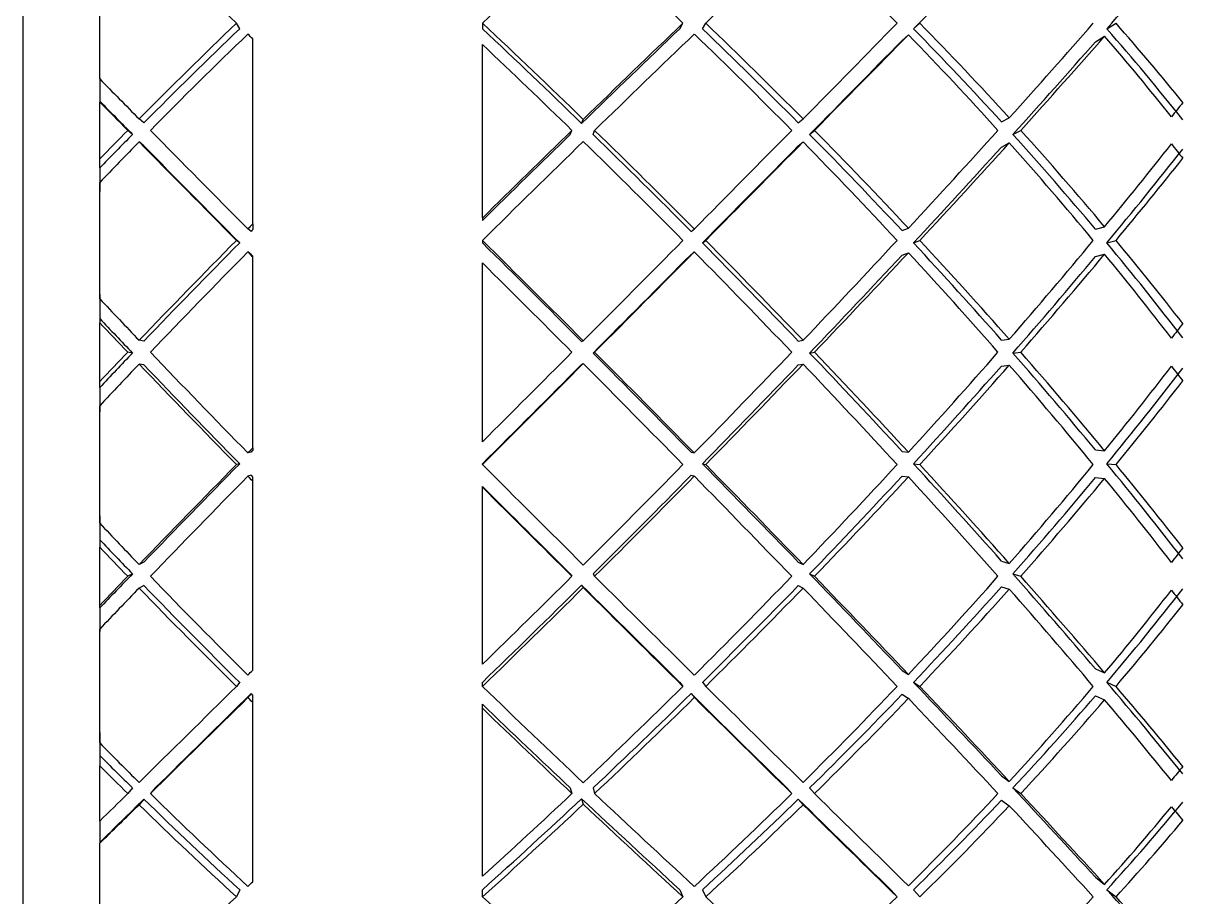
# Model space of a CAD drawing. Header units: millimetres. Extents: x 0 to 279, y 0 to 216.
# Drawn here: x 88.59 to 92.255, y 87.295 to 90.056 of the extents above; entities that cross this region are included whole.
import ezdxf

# ---------------------------------------------------------------- set-up
doc = ezdxf.new("R2010")
doc.units = ezdxf.units.MM

msp = doc.modelspace()

# ---------------------------------------------------------------- linework, layer by layer
at = {"color": 7, "linetype": 'Continuous', "lineweight": 25}
for p, q in [((88.5904, 88.8383), (88.5904, 91.9806)), ((88.8323, 89.8796), (88.8323, 90.2283)), ((89.2746, 90.038), (89.2644, 90.0557)), ((90.0418, 90.0557), (90.0418, 90.038)), ((90.6653, 90.038), (90.6756, 90.0557)), ((90.7372, 90.038), (90.7474, 90.0557)), ((91.4041, 90.038), (91.4241, 90.0557)), ((92.0152, 90.038), (92.0442, 90.0557)), ((91.3681, 90.0013), (91.3881, 90.0189)), ((91.9791, 89.9969), (92.0082, 90.0145)), ((89.3161, 89.4211), (89.3161, 90.0061)), ((90.0418, 89.44), (90.0418, 89.9881)), ((88.8323, 89.8824), (88.8323, 89.8093)), ((88.8323, 89.8093), (88.8323, 89.8066)), ((88.8323, 89.6266), (88.8323, 89.8066)), ((88.9718, 89.7406), (88.9566, 89.7533)), ((91.04, 89.7406), (91.0552, 89.7533)), ((91.6822, 89.7439), (91.7069, 89.7566)), ((88.9359, 89.7042), (88.9207, 89.7169)), ((90.3195, 89.7042), (90.3246, 89.7169)), ((90.3554, 89.7391), (90.3605, 89.7518)), ((90.3913, 89.7042), (90.3964, 89.7169)), ((91.0759, 89.7042), (91.0912, 89.7169)), ((91.7183, 89.7042), (91.7429, 89.7169)), ((88.9718, 89.6677), (88.9566, 89.6804)), ((91.04, 89.6677), (91.0552, 89.6804)), ((91.6822, 89.6643), (91.7069, 89.6771)), ((88.8323, 89.5981), (88.8323, 89.6266)), ((88.8323, 89.5981), (88.8323, 89.5234)), ((88.8323, 89.1846), (88.8323, 89.5521)), ((90.0418, 89.44), (90.0418, 89.4323)), ((89.3106, 89.3976), (89.3003, 89.4053)), ((89.3161, 89.4211), (89.3161, 89.4032)), ((90.7012, 89.3976), (90.7115, 89.4053)), ((91.3681, 89.4), (91.3881, 89.4077)), ((91.9791, 89.4046), (92.0082, 89.4123)), ((89.2746, 89.3614), (89.2644, 89.3691)), ((90.0418, 89.3691), (90.0418, 89.3614)), ((90.7372, 89.3614), (90.7474, 89.3691)), ((91.4041, 89.3614), (91.4241, 89.3691)), ((92.0152, 89.3614), (92.0442, 89.3691)), ((89.3106, 89.3251), (89.3003, 89.3328)), ((89.3161, 89.3169), (89.3161, 89.3195)), ((89.3161, 88.7134), (89.3161, 89.3169)), ((90.7012, 89.3251), (90.7115, 89.3328)), ((91.3681, 89.3227), (91.3881, 89.3304)), ((91.9791, 89.3181), (92.0082, 89.3258)), ((90.0418, 88.7326), (90.0418, 89.298)), ((88.8323, 89.1982), (88.8323, 89.1221)), ((88.8323, 89.1221), (88.8323, 89.1086)), ((88.8323, 88.9229), (88.8323, 89.1086)), ((91.6822, 89.0543), (91.7069, 89.0569)), ((88.9718, 89.0509), (88.9566, 89.0534)), ((90.3554, 89.0493), (90.3605, 89.0519)), ((91.04, 89.0509), (91.0552, 89.0534)), ((88.9359, 89.0133), (88.9207, 89.0158)), ((90.3913, 89.0133), (90.3964, 89.0158)), ((91.0759, 89.0133), (91.0912, 89.0158)), ((91.7183, 89.0133), (91.7429, 89.0158)), ((88.9718, 88.9757), (88.9566, 88.9782)), ((90.3554, 88.9772), (90.3605, 88.9798)), ((91.04, 88.9757), (91.0552, 88.9782)), ((91.6822, 88.9722), (91.7069, 88.9748)), ((88.8323, 88.9042), (88.8323, 88.9229)), ((88.8323, 88.9042), (88.8323, 88.8279)), ((88.5904, 85.696), (88.5904, 88.8383)), ((88.8323, 88.4754), (88.8323, 88.8467)), ((89.3106, 88.7), (89.3003, 88.6974)), ((89.3161, 88.7134), (89.3161, 88.7056)), ((90.7012, 88.7), (90.7115, 88.6974)), ((91.3681, 88.7024), (91.3881, 88.6998)), ((91.9791, 88.7071), (92.0082, 88.7045)), ((89.2746, 88.6633), (89.2644, 88.6608)), ((90.0418, 88.6608), (90.0418, 88.6633)), ((90.7372, 88.6633), (90.7474, 88.6608)), ((91.4041, 88.6633), (91.4241, 88.6608)), ((92.0152, 88.6633), (92.0442, 88.6608)), ((89.3106, 88.6267), (89.3003, 88.6242)), ((89.3161, 88.6081), (89.3161, 88.6211)), ((90.7012, 88.6267), (90.7115, 88.6242)), ((91.3681, 88.6243), (91.3881, 88.6217)), ((91.9791, 88.6196), (92.0082, 88.6171)), ((89.3161, 88.0109), (89.3161, 88.6081)), ((90.0418, 88.5891), (90.0418, 88.5916)), ((90.0418, 88.0295), (90.0418, 88.5891)), ((88.8323, 88.4992), (88.8323, 88.4233)), ((88.8323, 88.4233), (88.8323, 88.3996)), ((88.8323, 88.2158), (88.8323, 88.3996)), ((88.9718, 88.3525), (88.9566, 88.3448)), ((91.04, 88.3525), (91.0552, 88.3448)), ((91.6822, 88.3559), (91.7069, 88.3482)), ((88.9359, 88.3152), (88.9207, 88.3075)), ((90.3195, 88.3152), (90.3246, 88.3075)), ((90.3913, 88.3152), (90.3964, 88.3075)), ((91.0759, 88.3152), (91.0912, 88.3075)), ((91.7183, 88.3152), (91.7429, 88.3075)), ((88.9718, 88.278), (88.9566, 88.2703)), ((90.3554, 88.2796), (90.3605, 88.2719)), ((91.04, 88.278), (91.0552, 88.2703)), ((91.6822, 88.2746), (91.7069, 88.2669)), ((88.8323, 88.2077), (88.8323, 88.2158)), ((88.8323, 88.2077), (88.8323, 88.1327)), ((88.8323, 87.781), (88.8323, 88.1409)), ((91.3681, 88.0103), (91.3881, 87.9976)), ((91.9791, 88.0149), (92.0082, 88.0022)), ((89.2746, 87.9725), (89.2644, 87.9597)), ((90.0418, 87.9597), (90.0418, 87.9725)), ((90.6653, 87.9725), (90.6756, 87.9597)), ((90.7372, 87.9725), (90.7474, 87.9597)), ((91.4041, 87.9725), (91.4241, 87.9597)), ((92.0152, 87.9725), (92.0442, 87.9597)), ((89.3106, 87.937), (89.3003, 87.9243)), ((89.3161, 87.9088), (89.3161, 87.9316)), ((90.7012, 87.937), (90.7115, 87.9243)), ((91.3681, 87.9347), (91.3881, 87.9219)), ((91.9791, 87.9302), (92.0082, 87.9174)), ((89.3161, 87.3421), (89.3161, 87.9088)), ((90.0418, 87.8904), (90.0418, 87.9031)), ((90.0418, 87.3595), (90.0418, 87.8904)), ((88.8323, 87.8142), (88.8323, 87.7415)), ((88.8323, 87.7415), (88.8323, 87.7086)), ((88.8323, 87.5342), (88.8323, 87.7086)), ((91.6822, 87.6772), (91.7069, 87.6595)), ((88.9359, 87.6386), (88.9207, 87.6209)), ((89.0077, 87.6386), (88.9925, 87.6209)), ((90.3195, 87.6386), (90.3246, 87.6209)), ((90.3913, 87.6386), (90.3964, 87.6209)), ((91.0041, 87.6386), (91.0193, 87.6209)), ((91.0759, 87.6386), (91.0912, 87.6209)), ((91.7183, 87.6386), (91.7429, 87.6209)), ((88.9718, 87.6033), (88.9566, 87.5857)), ((90.3554, 87.6048), (90.3605, 87.5871)), ((91.04, 87.6033), (91.0552, 87.5857)), ((91.6822, 87.6001), (91.7069, 87.5825)), ((88.8323, 87.5369), (88.8323, 87.4664)), ((88.8323, 87.4664), (88.8323, 87.4637)), ((88.8323, 87.1299), (88.8323, 87.4637)), ((91.9791, 87.3564), (92.0082, 87.334)), ((89.2746, 87.317), (89.2644, 87.2946)), ((90.0418, 87.2946), (90.0418, 87.317)), ((90.6653, 87.317), (90.6756, 87.2946)), ((90.7372, 87.317), (90.7474, 87.2946)), ((91.3322, 87.317), (91.3523, 87.2946)), ((91.4041, 87.317), (91.4241, 87.2946)), ((92.0152, 87.317), (92.0442, 87.2946))]:
    msp.add_line(p, q, dxfattribs=at)
for centre, major_axis, ratio, start_param, end_param in [((89.97, 88.8383), (-3.4951, 3.4951), 0.076153, 4.991079, 5.08168), ((90.0418, 88.8383), (3.4502, 3.4502), 0.179231, 1.302408, 1.393448), ((89.97, 88.8383), (-3.37, 3.37), 0.286136, 4.788395, 4.879436), ((90.0418, 88.8383), (3.4951, 3.4951), 0.076153, 1.201506, 1.292107), ((89.97, 88.8383), (-3.2551, 3.2551), 0.399449, 4.687054, 4.777655), ((90.0418, 88.8383), (3.4533, 3.4533), 0.025341, 5.09242, 5.181869), ((90.0418, 88.8383), (3.4267, 3.4267), 0.127359, 5.193762, 5.281195), ((89.97, 88.8383), (3.37, 3.37), 0.286136, 1.49479, 1.585391), ((90.0418, 88.8383), (-3.4502, 3.4502), 0.179231, 4.798696, 4.889737), ((89.97, 88.8383), (3.4951, 3.4951), 0.076153, 1.292107, 1.383147), ((90.0418, 88.8383), (-3.37, 3.37), 0.286136, 4.697794, 4.788395), ((89.97, 88.8383), (3.5041, 3.5041), 0.025341, 5.001819, 5.09242), ((90.0418, 88.8383), (-3.2551, 3.2551), 0.399449, 4.597433, 4.687054), ((89.97, 88.8383), (3.4771, 3.4771), 0.127359, 5.104141, 5.193762), ((90.0418, 88.8383), (-3.1069, 3.1069), 0.522357, 4.510315, 4.585712), ((89.97, 88.8383), (3.3211, 3.3211), 0.286136, 1.49479, 1.585233), ((90.0418, 88.8383), (3.37, 3.37), 0.286136, 1.505252, 1.596132), ((89.97, 88.8383), (-3.4951, 3.4951), 0.076153, 4.976038, 4.980616), ((90.0418, 88.8383), (-3.4002, 3.4002), 0.179231, 4.798848, 4.889737), ((89.97, 88.8383), (3.4444, 3.4444), 0.076153, 1.292107, 1.382996), ((90.0418, 88.8383), (3.4951, 3.4951), 0.076153, 1.302569, 1.393448), ((89.97, 88.8383), (-3.37, 3.37), 0.286136, 4.687054, 4.777933), ((90.0418, 88.8383), (-3.3211, 3.3211), 0.286136, 4.697952, 4.788395), ((90.0418, 88.8383), (3.5041, 3.5041), 0.025341, 4.991079, 5.081268), ((89.97, 88.8383), (-3.2551, 3.2551), 0.399449, 4.585712, 4.675902), ((90.0418, 88.8383), (-3.2079, 3.2079), 0.399449, 4.597605, 4.687054), ((90.0418, 88.8383), (3.4771, 3.4771), 0.127359, 5.09242, 5.181276), ((89.97, 88.8383), (-3.1069, 3.1069), 0.522357, 4.497026, 4.573226), ((90.0418, 88.8383), (-3.0618, 3.0618), 0.522357, 4.498279, 4.585712), ((89.97, 88.8383), (-3.4502, 3.4502), 0.179231, 4.788395, 4.86924), ((90.0418, 88.8383), (3.4533, 3.4533), 0.025341, 4.991079, 5.081104), ((90.0418, 88.8383), (3.4267, 3.4267), 0.127359, 5.09242, 5.181092), ((90.0418, 88.8383), (3.5041, -3.5041), 0.025341, 4.385416, 4.422959), ((89.97, 88.8383), (3.4533, -3.4533), 0.025341, 4.402117, 4.433699), ((89.97, 88.8383), (3.5041, -3.5041), 0.025341, 4.407168, 4.433699), ((94.4687, 88.8383), (3.1069, 3.1069), 0.522357, 1.772871, 1.786159), ((89.97, 88.8383), (3.37, 3.37), 0.286136, 1.596132, 1.622663), ((90.0418, 88.8383), (3.5041, -3.5041), 0.025341, 4.433699, 4.524579), ((89.97, 88.8383), (3.4951, 3.4951), 0.076153, 1.393448, 1.474293), ((90.0418, 88.8383), (-3.4502, 3.4502), 0.179231, 4.697516, 4.788395), ((89.97, 88.8383), (3.5041, 3.5041), 0.025341, 4.900199, 4.991079), ((90.0418, 88.8383), (-3.37, 3.37), 0.286136, 4.596864, 4.687054), ((89.97, 88.8383), (3.4771, 3.4771), 0.127359, 5.002231, 5.09242), ((90.0418, 88.8383), (-3.2551, 3.2551), 0.399449, 4.496856, 4.585712), ((89.97, 88.8383), (3.3211, 3.3211), 0.286136, 1.596132, 1.627714), ((90.0418, 88.8383), (3.37, 3.37), 0.286136, 1.606872, 1.644415), ((89.97, 88.8383), (3.5041, -3.5041), 0.025341, 4.44444, 4.535041), ((89.97, 88.8383), (3.4444, 3.4444), 0.076153, 1.393448, 1.473991), ((90.0418, 88.8383), (3.4951, 3.4951), 0.076153, 1.403749, 1.49479), ((89.97, 88.8383), (-3.4502, 3.4502), 0.179231, 4.687054, 4.778094), ((90.0418, 88.8383), (-3.4002, 3.4002), 0.179231, 4.69767, 4.788395), ((90.0418, 88.8383), (3.5041, 3.5041), 0.025341, 4.889737, 4.980338), ((89.97, 88.8383), (-3.37, 3.37), 0.286136, 4.585712, 4.676313), ((90.0418, 88.8383), (-3.3211, 3.3211), 0.286136, 4.597028, 4.687054), ((90.0418, 88.8383), (-3.2079, 3.2079), 0.399449, 4.49704, 4.585712), ((89.97, 88.8383), (3.4533, -3.4533), 0.025341, 4.444598, 4.535041), ((90.0418, 88.8383), (3.4533, 3.4533), 0.025341, 4.889737, 4.98018), ((90.0418, 88.8383), (3.4267, 3.4267), 0.127359, 4.991079, 5.080527), ((90.0418, 88.8383), (3.4771, 3.4771), 0.127359, 4.991079, 5.080699), ((89.97, 88.8383), (-3.2551, 3.2551), 0.399449, 4.48437, 4.573991), ((89.97, 88.8383), (3.4145, 3.4145), 0.232055, 5.104907, 5.181106), ((90.0418, 88.8383), (3.365, 3.365), 0.232055, 5.09242, 5.179853), ((94.4687, 88.8383), (3.4145, -3.4145), 0.232055, 4.243672, 4.25696), ((90.0418, 88.8383), (3.4145, 3.4145), 0.232055, 5.09242, 5.167818), ((89.97, 88.8383), (3.4502, 3.4502), 0.179231, 1.581091, 1.585669), ((89.97, 88.8383), (3.4002, 3.4002), 0.179231, 1.583884, 1.585516), ((89.97, 88.8383), (3.4502, 3.4502), 0.179231, 1.596132, 1.686733), ((89.97, 88.8383), (3.4002, 3.4002), 0.179231, 1.596132, 1.686575), ((90.0418, 88.8383), (-3.4951, 3.4951), 0.076153, 4.697355, 4.788395), ((90.0418, 88.8383), (-3.4444, 3.4444), 0.076153, 4.697506, 4.788395), ((89.97, 88.8383), (3.5041, 3.5041), 0.025341, 4.798696, 4.889737), ((90.0418, 88.8383), (-3.4002, 3.4002), 0.179231, 4.596611, 4.687054), ((90.0418, 88.8383), (-3.4502, 3.4502), 0.179231, 4.596453, 4.687054), ((89.97, 88.8383), (3.4771, 3.4771), 0.127359, 4.900478, 4.991079), ((90.0418, 88.8383), (-3.3211, 3.3211), 0.286136, 4.496263, 4.585712), ((90.0418, 88.8383), (-3.37, 3.37), 0.286136, 4.496091, 4.585712), ((89.97, 88.8383), (3.4145, 3.4145), 0.232055, 5.0028, 5.09242), ((90.0418, 88.8383), (-3.2079, 3.2079), 0.399449, 4.396937, 4.48437), ((90.0418, 88.8383), (-3.2551, 3.2551), 0.399449, 4.408973, 4.48437), ((90.0418, 88.8383), (3.4502, 3.4502), 0.179231, 1.606594, 1.697473), ((89.97, 88.8383), (3.5041, -3.5041), 0.025341, 4.545503, 4.550082), ((89.97, 88.8383), (3.4533, -3.4533), 0.025341, 4.545657, 4.547289), ((90.0418, 88.8383), (3.4533, 3.4533), 0.025341, 4.788395, 4.879121), ((90.0418, 88.8383), (3.5041, 3.5041), 0.025341, 4.788395, 4.879275), ((89.97, 88.8383), (-3.4502, 3.4502), 0.179231, 4.585712, 4.676591), ((90.0418, 88.8383), (3.4267, 3.4267), 0.127359, 4.889737, 4.979763), ((90.0418, 88.8383), (3.4771, 3.4771), 0.127359, 4.889737, 4.979927), ((89.97, 88.8383), (-3.37, 3.37), 0.286136, 4.48437, 4.57456), ((90.0418, 88.8383), (3.365, 3.365), 0.232055, 4.991079, 5.079751), ((90.0418, 88.8383), (3.4145, 3.4145), 0.232055, 4.991079, 5.079934), ((89.97, 88.8383), (-3.2551, 3.2551), 0.399449, 4.395684, 4.471884), ((89.97, 88.8383), (-3.4951, 3.4951), 0.076153, 4.687054, 4.767898), ((90.0418, 88.8383), (3.4771, -3.4771), 0.127359, 4.486757, 4.5243), ((89.97, 88.8383), (3.4267, -3.4267), 0.127359, 4.503459, 4.535041), ((89.97, 88.8383), (3.4771, -3.4771), 0.127359, 4.508509, 4.535041), ((94.4687, 88.8383), (3.2551, 3.2551), 0.399449, 1.874212, 1.887501), ((89.97, 88.8383), (3.4502, 3.4502), 0.179231, 1.697473, 1.724005), ((89.97, 88.8383), (3.4002, 3.4002), 0.179231, 1.697473, 1.729056), ((90.0418, 88.8383), (3.4771, -3.4771), 0.127359, 4.535041, 4.62592), ((89.97, 88.8383), (3.5041, 3.5041), 0.025341, 4.707551, 4.788395), ((90.0418, 88.8383), (-3.4444, 3.4444), 0.076153, 4.596328, 4.687054), ((90.0418, 88.8383), (-3.4951, 3.4951), 0.076153, 4.596174, 4.687054), ((89.97, 88.8383), (3.4771, 3.4771), 0.127359, 4.798858, 4.889737), ((90.0418, 88.8383), (-3.4002, 3.4002), 0.179231, 4.495686, 4.585712), ((90.0418, 88.8383), (-3.4502, 3.4502), 0.179231, 4.495522, 4.585712), ((89.97, 88.8383), (3.4145, 3.4145), 0.232055, 4.900889, 4.991079), ((90.0418, 88.8383), (-3.3211, 3.3211), 0.286136, 4.395698, 4.48437), ((90.0418, 88.8383), (-3.37, 3.37), 0.286136, 4.395515, 4.48437), ((90.0418, 88.8383), (3.4502, 3.4502), 0.179231, 1.708214, 1.745757), ((89.97, 88.8383), (3.4771, -3.4771), 0.127359, 4.545782, 4.636383), ((89.97, 88.8383), (3.4267, -3.4267), 0.127359, 4.54594, 4.636383), ((90.0418, 88.8383), (3.5041, 3.5041), 0.025341, 4.687054, 4.778094), ((90.0418, 88.8383), (3.4533, 3.4533), 0.025341, 4.687054, 4.777943), ((89.97, 88.8383), (-3.4951, 3.4951), 0.076153, 4.585712, 4.676753), ((90.0418, 88.8383), (3.4267, 3.4267), 0.127359, 4.788395, 4.878838), ((90.0418, 88.8383), (3.4771, 3.4771), 0.127359, 4.788395, 4.878996), ((89.97, 88.8383), (-3.4502, 3.4502), 0.179231, 4.48437, 4.574971), ((90.0418, 88.8383), (3.365, 3.365), 0.232055, 4.889737, 4.979185), ((90.0418, 88.8383), (3.4145, 3.4145), 0.232055, 4.889737, 4.979358), ((89.97, 88.8383), (-3.37, 3.37), 0.286136, 4.383028, 4.472649), ((89.97, 88.8383), (3.3168, 3.3168), 0.341811, 5.003565, 5.079765), ((90.0418, 88.8383), (3.2687, 3.2687), 0.341811, 4.991079, 5.078511), ((94.4687, 88.8383), (3.3168, -3.3168), 0.341811, 4.345013, 4.358302), ((90.0418, 88.8383), (3.3168, 3.3168), 0.341811, 4.991079, 5.066476), ((89.97, 88.8383), (3.4951, 3.4951), 0.076153, 1.682433, 1.687011), ((89.97, 88.8383), (3.4444, 3.4444), 0.076153, 1.685226, 1.686857), ((89.97, 88.8383), (3.4951, 3.4951), 0.076153, 1.697473, 1.788074), ((89.97, 88.8383), (3.4444, 3.4444), 0.076153, 1.697473, 1.787916), ((90.0418, 88.8383), (3.5041, -3.5041), 0.025341, 4.737724, 4.828765), ((89.97, 88.8383), (3.4771, 3.4771), 0.127359, 4.697355, 4.788395), ((90.0418, 88.8383), (-3.4444, 3.4444), 0.076153, 4.495269, 4.585712), ((90.0418, 88.8383), (-3.4951, 3.4951), 0.076153, 4.495111, 4.585712), ((89.97, 88.8383), (3.4145, 3.4145), 0.232055, 4.799136, 4.889737), ((90.0418, 88.8383), (-3.4002, 3.4002), 0.179231, 4.394922, 4.48437), ((90.0418, 88.8383), (-3.4502, 3.4502), 0.179231, 4.394749, 4.48437), ((89.97, 88.8383), (3.3168, 3.3168), 0.341811, 4.901458, 4.991079), ((90.0418, 88.8383), (-3.3211, 3.3211), 0.286136, 4.295596, 4.383028), ((90.0418, 88.8383), (-3.37, 3.37), 0.286136, 4.307631, 4.383028), ((90.0418, 88.8383), (3.4951, 3.4951), 0.076153, 1.707936, 1.798815), ((89.97, 88.8383), (3.4771, -3.4771), 0.127359, 4.646845, 4.651423), ((89.97, 88.8383), (3.4267, -3.4267), 0.127359, 4.646999, 4.64863), ((90.0418, 88.8383), (3.4267, 3.4267), 0.127359, 4.687054, 4.777779), ((90.0418, 88.8383), (3.4771, 3.4771), 0.127359, 4.687054, 4.777933), ((89.97, 88.8383), (-3.4951, 3.4951), 0.076153, 4.48437, 4.57525), ((90.0418, 88.8383), (3.365, 3.365), 0.232055, 4.788395, 4.878421), ((90.0418, 88.8383), (3.4145, 3.4145), 0.232055, 4.788395, 4.878585), ((89.97, 88.8383), (-3.4502, 3.4502), 0.179231, 4.383028, 4.473218), ((90.0418, 88.8383), (3.2687, 3.2687), 0.341811, 4.889737, 4.978409), ((90.0418, 88.8383), (3.3168, 3.3168), 0.341811, 4.889737, 4.978592), ((89.97, 88.8383), (-3.37, 3.37), 0.286136, 4.294343, 4.370542), ((89.97, 88.8383), (3.4533, -3.4533), 0.025341, 4.758523, 4.839066), ((89.97, 88.8383), (3.5041, -3.5041), 0.025341, 4.758222, 4.839066), ((90.0418, 88.8383), (3.4145, -3.4145), 0.232055, 4.588099, 4.625642), ((89.97, 88.8383), (3.365, -3.365), 0.232055, 4.6048, 4.636383), ((89.97, 88.8383), (3.4145, -3.4145), 0.232055, 4.609851, 4.636383), ((94.4687, 88.8383), (3.37, 3.37), 0.286136, 1.975554, 1.988843), ((89.97, 88.8383), (3.4444, 3.4444), 0.076153, 1.798815, 1.830398), ((89.97, 88.8383), (3.4951, 3.4951), 0.076153, 1.798815, 1.825347), ((90.0418, 88.8383), (3.4145, -3.4145), 0.232055, 4.636383, 4.727262), ((89.97, 88.8383), (3.4771, 3.4771), 0.127359, 4.606209, 4.687054), ((90.0418, 88.8383), (3.5041, -3.5041), 0.025341, 4.839066, 4.929946), ((89.97, 88.8383), (3.4145, 3.4145), 0.232055, 4.697516, 4.788395), ((90.0418, 88.8383), (-3.4444, 3.4444), 0.076153, 4.394344, 4.48437), ((90.0418, 88.8383), (-3.4951, 3.4951), 0.076153, 4.39418, 4.48437), ((89.97, 88.8383), (3.3168, 3.3168), 0.341811, 4.799547, 4.889737), ((90.0418, 88.8383), (-3.4002, 3.4002), 0.179231, 4.294357, 4.383028), ((90.0418, 88.8383), (-3.4502, 3.4502), 0.179231, 4.294173, 4.383028), ((90.0418, 88.8383), (3.4951, 3.4951), 0.076153, 1.809556, 1.847099), ((89.97, 88.8383), (3.4145, -3.4145), 0.232055, 4.647123, 4.737724), ((89.97, 88.8383), (3.365, -3.365), 0.232055, 4.647281, 4.737724), ((90.0418, 88.8383), (3.4267, 3.4267), 0.127359, 4.585712, 4.676601), ((90.0418, 88.8383), (3.4771, 3.4771), 0.127359, 4.585712, 4.676753), ((89.97, 88.8383), (3.4533, -3.4533), 0.025341, 4.849519, 4.940408), ((89.97, 88.8383), (3.5041, -3.5041), 0.025341, 4.849367, 4.940408), ((90.0418, 88.8383), (3.365, 3.365), 0.232055, 4.687054, 4.777497), ((90.0418, 88.8383), (3.4145, 3.4145), 0.232055, 4.687054, 4.777655), ((89.97, 88.8383), (-3.4951, 3.4951), 0.076153, 4.383028, 4.473629), ((90.0418, 88.8383), (3.2687, 3.2687), 0.341811, 4.788395, 4.877844), ((90.0418, 88.8383), (3.3168, 3.3168), 0.341811, 4.788395, 4.878016), ((89.97, 88.8383), (-3.4502, 3.4502), 0.179231, 4.281687, 4.371308), ((89.97, 88.8383), (3.1851, 3.1851), 0.459471, 4.902223, 4.978423), ((90.0418, 88.8383), (3.1389, 3.1389), 0.459471, 4.889737, 4.97717), ((94.4687, 88.8383), (3.1851, -3.1851), 0.459471, 4.446355, 4.459644), ((90.0418, 88.8383), (3.1851, 3.1851), 0.459471, 4.889737, 4.965134), ((89.97, 88.8383), (3.5041, 3.5041), 0.025341, 4.494832, 4.499411), ((89.97, 88.8383), (3.5041, 3.5041), 0.025341, 4.393769, 4.48437), ((90.0418, 88.8383), (3.4771, -3.4771), 0.127359, 4.839066, 4.930107), ((89.97, 88.8383), (3.4145, 3.4145), 0.232055, 4.596013, 4.687054), ((90.0418, 88.8383), (3.5041, -3.5041), 0.025341, 4.940408, 5.031009), ((89.97, 88.8383), (3.3168, 3.3168), 0.341811, 4.697794, 4.788395), ((90.0418, 88.8383), (-3.4444, 3.4444), 0.076153, 4.29358, 4.383028), ((90.0418, 88.8383), (-3.4951, 3.4951), 0.076153, 4.293408, 4.383028), ((89.97, 88.8383), (3.1851, 3.1851), 0.459471, 4.800116, 4.889737), ((90.0418, 88.8383), (-3.4002, 3.4002), 0.179231, 4.194254, 4.281687), ((90.0418, 88.8383), (-3.4502, 3.4502), 0.179231, 4.206289, 4.281687), ((90.0418, 88.8383), (3.5041, 3.5041), 0.025341, 4.383028, 4.473908), ((90.0418, 88.8383), (3.4533, 3.4533), 0.025341, 4.383028, 4.473754), ((89.97, 88.8383), (3.4145, -3.4145), 0.232055, 4.748187, 4.752765), ((89.97, 88.8383), (3.365, -3.365), 0.232055, 4.748341, 4.749972), ((90.0418, 88.8383), (3.365, 3.365), 0.232055, 4.585712, 4.676437), ((90.0418, 88.8383), (3.4145, 3.4145), 0.232055, 4.585712, 4.676591), ((89.97, 88.8383), (3.4533, -3.4533), 0.025341, 4.951024, 5.04175), ((89.97, 88.8383), (3.5041, -3.5041), 0.025341, 4.95087, 5.04175), ((90.0418, 88.8383), (3.2687, 3.2687), 0.341811, 4.687054, 4.777079), ((90.0418, 88.8383), (3.3168, 3.3168), 0.341811, 4.687054, 4.777243), ((89.97, 88.8383), (-3.4951, 3.4951), 0.076153, 4.281687, 4.371877), ((90.0418, 88.8383), (3.1389, 3.1389), 0.459471, 4.788395, 4.877067), ((89.97, 88.8383), (3.4267, -3.4267), 0.127359, 4.859865, 4.940408), ((89.97, 88.8383), (3.4771, -3.4771), 0.127359, 4.859563, 4.940408), ((90.0418, 88.8383), (3.1851, 3.1851), 0.459471, 4.788395, 4.877251), ((89.97, 88.8383), (-3.4502, 3.4502), 0.179231, 4.193001, 4.269201), ((90.0418, 88.8383), (3.3168, -3.3168), 0.341811, 4.689441, 4.726984), ((89.97, 88.8383), (3.2687, -3.2687), 0.341811, 4.706142, 4.737724), ((89.97, 88.8383), (3.3168, -3.3168), 0.341811, 4.711193, 4.737724), ((94.4687, 88.8383), (3.4502, 3.4502), 0.179231, 2.076896, 2.090184), ((90.0418, 88.8383), (-3.4444, 3.4444), 0.076153, 4.193015, 4.281687), ((89.97, 88.8383), (3.5041, 3.5041), 0.025341, 4.356497, 4.383028), ((90.0418, 88.8383), (3.4533, 3.4533), 0.025341, 4.329333, 4.37213), ((89.97, 88.8383), (3.2687, -3.2687), 0.341811, 4.748623, 4.839066), ((90.0418, 88.8383), (3.3168, -3.3168), 0.341811, 4.737724, 4.828604), ((89.97, 88.8383), (3.4145, 3.4145), 0.232055, 4.504867, 4.585712), ((90.0418, 88.8383), (3.365, 3.365), 0.232055, 4.48437, 4.575259), ((89.97, 88.8383), (3.4267, -3.4267), 0.127359, 4.95086, 5.04175), ((90.0418, 88.8383), (3.4771, -3.4771), 0.127359, 4.940408, 5.031287), ((89.97, 88.8383), (3.3168, 3.3168), 0.341811, 4.596174, 4.687054), ((90.0418, 88.8383), (3.2687, 3.2687), 0.341811, 4.585712, 4.676155), ((89.97, 88.8383), (3.4533, -3.4533), 0.025341, 5.052648, 5.143091), ((90.0418, 88.8383), (3.5041, -3.5041), 0.025341, 5.04175, 5.131939), ((89.97, 88.8383), (3.1851, 3.1851), 0.459471, 4.698205, 4.788395), ((90.0418, 88.8383), (3.1389, 3.1389), 0.459471, 4.687054, 4.776502), ((90.0418, 88.8383), (-3.4951, 3.4951), 0.076153, 4.192831, 4.281687), ((90.0418, 88.8383), (2.9769, 2.9769), 0.588666, 4.788395, 4.875828), ((90.0418, 88.8383), (3.5041, 3.5041), 0.025341, 4.334745, 4.372288), ((89.97, 88.8383), (3.3168, -3.3168), 0.341811, 4.748465, 4.839066), ((90.0418, 88.8383), (3.4145, 3.4145), 0.232055, 4.48437, 4.575411), ((89.97, 88.8383), (3.4771, -3.4771), 0.127359, 4.950709, 5.04175), ((90.0418, 88.8383), (3.3168, 3.3168), 0.341811, 4.585712, 4.676313), ((89.97, 88.8383), (3.5041, -3.5041), 0.025341, 5.05249, 5.143091), ((90.0418, 88.8383), (3.1851, 3.1851), 0.459471, 4.687054, 4.776674), ((89.97, 88.8383), (-3.4951, 3.4951), 0.076153, 4.180345, 4.269966), ((89.97, 88.8383), (3.0207, 3.0207), 0.588666, 4.800881, 4.877081), ((94.4687, 88.8383), (3.0207, -3.0207), 0.588666, 4.547697, 4.560985), ((90.0418, 88.8383), (3.0207, 3.0207), 0.588666, 4.788395, 4.863793), ((89.97, 88.8383), (3.4771, 3.4771), 0.127359, 4.393491, 4.398069), ((90.0418, 88.8383), (-3.4444, 3.4444), 0.076153, 4.092912, 4.180345), ((89.97, 88.8383), (3.4771, 3.4771), 0.127359, 4.292427, 4.383028), ((90.0418, 88.8383), (3.4145, -3.4145), 0.232055, 4.940408, 5.031449), ((89.97, 88.8383), (3.3168, 3.3168), 0.341811, 4.494671, 4.585712), ((90.0418, 88.8383), (3.4771, -3.4771), 0.127359, 5.04175, 5.132351), ((89.97, 88.8383), (3.1851, 3.1851), 0.459471, 4.596453, 4.687054), ((89.97, 88.8383), (3.0207, 3.0207), 0.588666, 4.698774, 4.788395), ((90.0418, 88.8383), (-3.4951, 3.4951), 0.076153, 4.104948, 4.180345)]:
    msp.add_ellipse(centre, major_axis=major_axis, ratio=ratio, start_param=start_param, end_param=end_param, dxfattribs=at)

doc.saveas('drawing.dxf')
